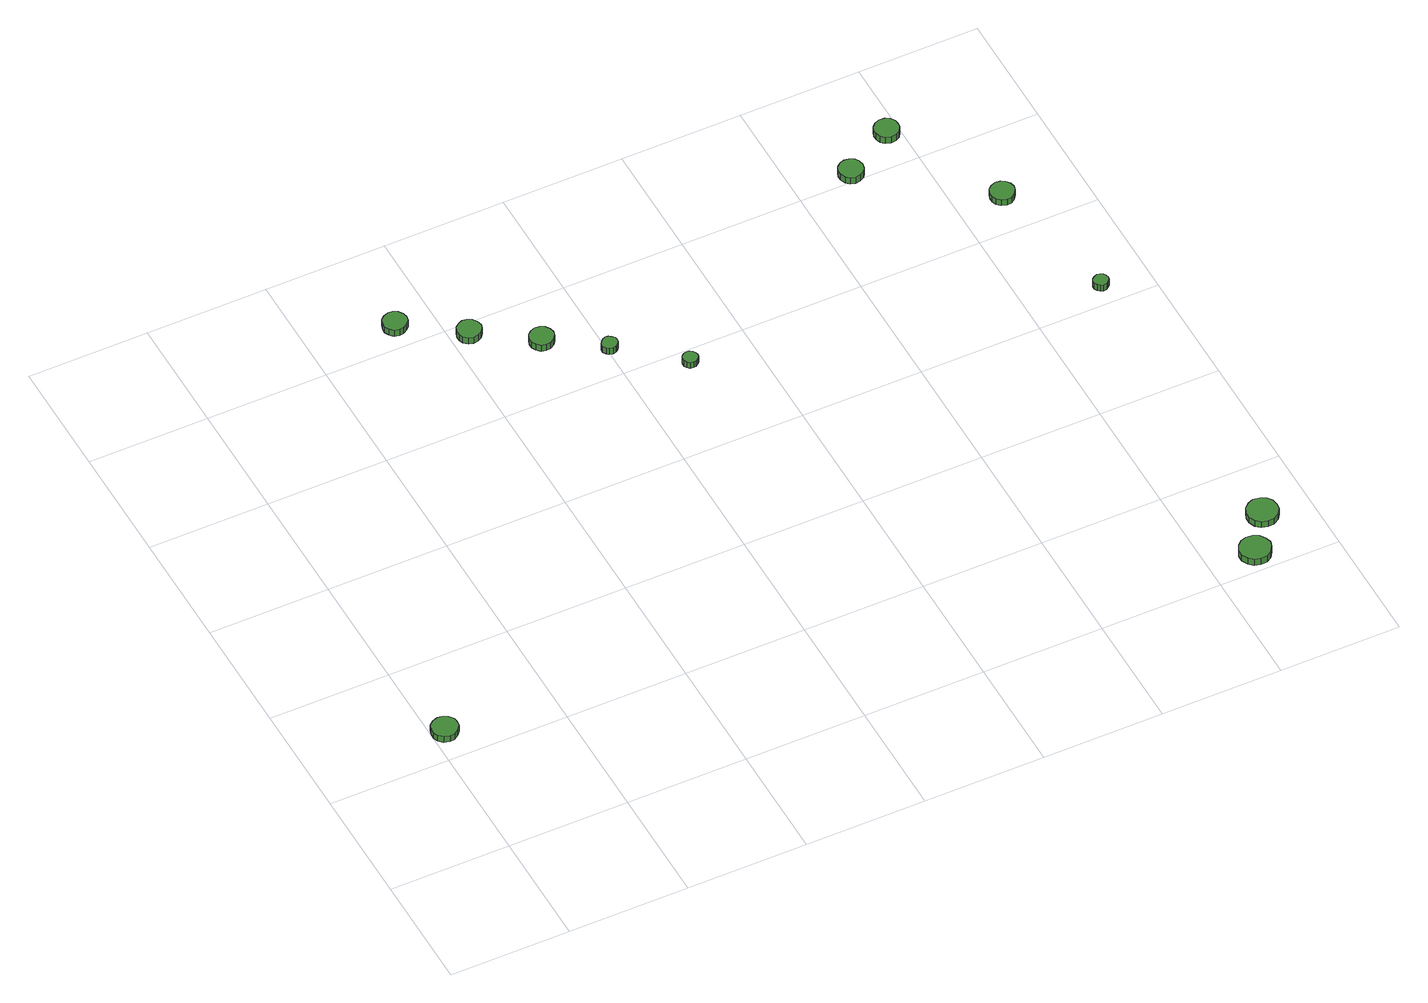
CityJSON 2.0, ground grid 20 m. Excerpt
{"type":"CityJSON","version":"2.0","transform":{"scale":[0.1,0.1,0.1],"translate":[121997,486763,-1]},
"CityObjects":{
"tree1":{"type":"SolitaryVegetationObject","attributes":{"function":"something"},"geometry":[{"type":"MultiSurface","lod":"1","boundaries":[[[0,1,2,3,4,5,6,7,8,9,10,11,12,13,14]],[[15,16,17,18,19,20,21,22,23,24,25,26,27,28,29]],[[0,29,28,1]],[[1,28,27,2]],[[2,27,26,3]],[[3,26,25,4]],[[4,25,24,5]],[[5,24,23,6]],[[6,23,22,7]],[[7,22,21,8]],[[8,21,20,9]],[[9,20,19,10]],[[10,19,18,11]],[[11,18,17,12]],[[12,17,16,13]],[[13,16,15,14]],[[14,15,29,0]]]}]},
"tree2":{"type":"SolitaryVegetationObject","attributes":{"function":"something"},"geometry":[{"type":"MultiSurface","lod":"1","boundaries":[[[30,31,32,33,34,35,36,37,38,39,40,41,42,43,44]],[[45,46,47,48,49,50,51,52,53,54,55,56,57,58,59]],[[30,59,58,31]],[[31,58,57,32]],[[32,57,56,33]],[[33,56,55,34]],[[34,55,54,35]],[[35,54,53,36]],[[36,53,52,37]],[[37,52,51,38]],[[38,51,50,39]],[[39,50,49,40]],[[40,49,48,41]],[[41,48,47,42]],[[42,47,46,43]],[[43,46,45,44]],[[44,45,59,30]]]}]},
"tree3":{"type":"SolitaryVegetationObject","attributes":{"function":"something"},"geometry":[{"type":"MultiSurface","lod":"1","boundaries":[[[60,61,62,63,64,65,66,67,68,69,70,71,72,73,74]],[[75,76,77,78,79,80,81,82,83,84,85,86,87,88,89]],[[60,89,88,61]],[[61,88,87,62]],[[62,87,86,63]],[[63,86,85,64]],[[64,85,84,65]],[[65,84,83,66]],[[66,83,82,67]],[[67,82,81,68]],[[68,81,80,69]],[[69,80,79,70]],[[70,79,78,71]],[[71,78,77,72]],[[72,77,76,73]],[[73,76,75,74]],[[74,75,89,60]]]}]},
"tree4":{"type":"SolitaryVegetationObject","attributes":{"function":"something"},"geometry":[{"type":"MultiSurface","lod":"1","boundaries":[[[90,91,92,93,94,95,96,97,98,99,100,101,102,103,104]],[[105,106,107,108,109,110,111,112,113,114,115,116,117,118,119]],[[90,119,118,91]],[[91,118,117,92]],[[92,117,116,93]],[[93,116,115,94]],[[94,115,114,95]],[[95,114,113,96]],[[96,113,112,97]],[[97,112,111,98]],[[98,111,110,99]],[[99,110,109,100]],[[100,109,108,101]],[[101,108,107,102]],[[102,107,106,103]],[[103,106,105,104]],[[104,105,119,90]]]}]},
"tree5":{"type":"SolitaryVegetationObject","attributes":{"function":"something"},"geometry":[{"type":"MultiSurface","lod":"1","boundaries":[[[120,121,122,123,124,125,126,127,128,129,130,131,132,133,134]],[[135,136,137,138,139,140,141,142,143,144,145,146,147,148,149]],[[120,149,148,121]],[[121,148,147,122]],[[122,147,146,123]],[[123,146,145,124]],[[124,145,144,125]],[[125,144,143,126]],[[126,143,142,127]],[[127,142,141,128]],[[128,141,140,129]],[[129,140,139,130]],[[130,139,138,131]],[[131,138,137,132]],[[132,137,136,133]],[[133,136,135,134]],[[134,135,149,120]]]}]},
"tree6":{"type":"SolitaryVegetationObject","attributes":{"function":"something"},"geometry":[{"type":"MultiSurface","lod":"1","boundaries":[[[150,151,152,153,154,155,156,157,158,159,160,161,162,163,164]],[[165,166,167,168,169,170,171,172,173,174,175,176,177,178,179]],[[150,179,178,151]],[[151,178,177,152]],[[152,177,176,153]],[[153,176,175,154]],[[154,175,174,155]],[[155,174,173,156]],[[156,173,172,157]],[[157,172,171,158]],[[158,171,170,159]],[[159,170,169,160]],[[160,169,168,161]],[[161,168,167,162]],[[162,167,166,163]],[[163,166,165,164]],[[164,165,179,150]]]}]},
"tree7":{"type":"SolitaryVegetationObject","attributes":{"function":"something"},"geometry":[{"type":"MultiSurface","lod":"1","boundaries":[[[180,181,182,183,184,185,186,187,188,189,190,191,192,193,194]],[[195,196,197,198,199,200,201,202,203,204,205,206,207,208,209]],[[180,209,208,181]],[[181,208,207,182]],[[182,207,206,183]],[[183,206,205,184]],[[184,205,204,185]],[[185,204,203,186]],[[186,203,202,187]],[[187,202,201,188]],[[188,201,200,189]],[[189,200,199,190]],[[190,199,198,191]],[[191,198,197,192]],[[192,197,196,193]],[[193,196,195,194]],[[194,195,209,180]]]}]},
"tree8":{"type":"SolitaryVegetationObject","attributes":{"function":"something"},"geometry":[{"type":"MultiSurface","lod":"1","boundaries":[[[210,211,212,213,214,215,216,217,218,219,220,221,222,223,224]],[[225,226,227,228,229,230,231,232,233,234,235,236,237,238,239]],[[210,239,238,211]],[[211,238,237,212]],[[212,237,236,213]],[[213,236,235,214]],[[214,235,234,215]],[[215,234,233,216]],[[216,233,232,217]],[[217,232,231,218]],[[218,231,230,219]],[[219,230,229,220]],[[220,229,228,221]],[[221,228,227,222]],[[222,227,226,223]],[[223,226,225,224]],[[224,225,239,210]]]}]},
"tree9":{"type":"SolitaryVegetationObject","attributes":{"function":"something"},"geometry":[{"type":"MultiSurface","lod":"1","boundaries":[[[240,241,242,243,244,245,246,247,248,249,250,251,252,253,254]],[[255,256,257,258,259,260,261,262,263,264,265,266,267,268,269]],[[240,269,268,241]],[[241,268,267,242]],[[242,267,266,243]],[[243,266,265,244]],[[244,265,264,245]],[[245,264,263,246]],[[246,263,262,247]],[[247,262,261,248]],[[248,261,260,249]],[[249,260,259,250]],[[250,259,258,251]],[[251,258,257,252]],[[252,257,256,253]],[[253,256,255,254]],[[254,255,269,240]]]}]},
"tree10":{"type":"SolitaryVegetationObject","attributes":{"function":"something"},"geometry":[{"type":"MultiSurface","lod":"1","boundaries":[[[270,271,272,273,274,275,276,277,278,279,280,281,282,283,284]],[[285,286,287,288,289,290,291,292,293,294,295,296,297,298,299]],[[270,299,298,271]],[[271,298,297,272]],[[272,297,296,273]],[[273,296,295,274]],[[274,295,294,275]],[[275,294,293,276]],[[276,293,292,277]],[[277,292,291,278]],[[278,291,290,279]],[[279,290,289,280]],[[280,289,288,281]],[[281,288,287,282]],[[282,287,286,283]],[[283,286,285,284]],[[284,285,299,270]]]}]},
"tree11":{"type":"SolitaryVegetationObject","attributes":{"function":"something"},"geometry":[{"type":"MultiSurface","lod":"1","boundaries":[[[300,301,302,303,304,305,306,307,308,309,310,311,312,313,314]],[[315,316,317,318,319,320,321,322,323,324,325,326,327,328,329]],[[300,329,328,301]],[[301,328,327,302]],[[302,327,326,303]],[[303,326,325,304]],[[304,325,324,305]],[[305,324,323,306]],[[306,323,322,307]],[[307,322,321,308]],[[308,321,320,309]],[[309,320,319,310]],[[310,319,318,311]],[[311,318,317,312]],[[312,317,316,313]],[[313,316,315,314]],[[314,315,329,300]]]}]},
"tree12":{"type":"SolitaryVegetationObject","attributes":{"function":"something"},"geometry":[{"type":"MultiSurface","lod":"1","boundaries":[[[330,331,332,333,334,335,336,337,338,339,340,341,342,343,344]],[[345,346,347,348,349,350,351,352,353,354,355,356,357,358,359]],[[330,359,358,331]],[[331,358,357,332]],[[332,357,356,333]],[[333,356,355,334]],[[334,355,354,335]],[[335,354,353,336]],[[336,353,352,337]],[[337,352,351,338]],[[338,351,350,339]],[[339,350,349,340]],[[340,349,348,341]],[[341,348,347,342]],[[342,347,346,343]],[[343,346,345,344]],[[344,345,359,330]]]}]}
},
"vertices":[
[43,256,19],[42,264,19],[36,272,19],[28,276,19],[20,277,19],[11,274,19],[4,268,19],[1,260,19],[1,251,19],[4,243,19],[11,237,19],[20,234,19],[28,235,19],[36,240,19],[42,247,19],[42,247,7],[36,240,7],[28,235,7],[20,234,7],[11,237,7],[4,243,7],[1,251,7],[1,260,7],[4,268,7],[11,274,7],[20,277,7],[28,276,7],[36,272,7],[42,264,7],[43,256,7],
[352,1031,33],[350,1039,33],[345,1046,33],[338,1050,33],[330,1051,33],[322,1048,33],[316,1043,33],[313,1035,33],[313,1027,33],[316,1020,33],[322,1014,33],[330,1012,33],[338,1013,33],[345,1017,33],[350,1023,33],[350,1023,20],[345,1017,20],[338,1013,20],[330,1012,20],[322,1014,20],[316,1020,20],[313,1027,20],[313,1035,20],[316,1043,20],[322,1048,20],[330,1051,20],[338,1050,20],[345,1046,20],[350,1039,20],[352,1031,20],
[444,966,33],[442,974,33],[437,981,33],[430,985,33],[422,986,33],[415,983,33],[408,978,33],[405,970,33],[405,962,33],[408,955,33],[415,949,33],[422,947,33],[430,948,33],[437,952,33],[442,958,33],[442,958,20],[437,952,20],[430,948,20],[422,947,20],[415,949,20],[408,955,20],[405,962,20],[405,970,20],[408,978,20],[415,983,20],[422,986,20],[430,985,20],[437,981,20],[442,974,20],[444,966,20],
[535,904,32],[533,912,32],[528,919,32],[521,923,32],[513,924,32],[505,921,32],[499,916,32],[496,908,32],[496,900,32],[499,893,32],[505,887,32],[513,885,32],[521,886,32],[528,890,32],[533,896,32],[533,896,19],[528,890,19],[521,886,19],[513,885,19],[505,887,19],[499,893,19],[496,900,19],[496,908,19],[499,916,19],[505,921,19],[513,924,19],[521,923,19],[528,919,19],[533,912,19],[535,904,19],
[613,846,32],[612,851,32],[608,855,32],[604,858,32],[599,859,32],[594,857,32],[590,853,32],[587,849,32],[587,843,32],[590,838,32],[594,835,32],[599,833,32],[604,834,32],[608,836,32],[612,841,32],[612,841,19],[608,836,19],[604,834,19],[599,833,19],[594,835,19],[590,838,19],[587,843,19],[587,849,19],[590,853,19],[594,857,19],[599,859,19],[604,858,19],[608,855,19],[612,851,19],[613,846,19],
[706,763,33],[705,768,33],[702,772,33],[698,775,33],[693,775,33],[688,774,33],[684,770,33],[682,766,33],[682,760,33],[684,756,33],[688,752,33],[693,751,33],[698,751,33],[702,754,33],[705,758,33],[705,758,21],[702,754,21],[698,751,21],[693,751,21],[688,752,21],[684,756,21],[682,760,21],[682,766,21],[684,770,21],[688,774,21],[693,775,21],[698,775,21],[702,772,21],[705,768,21],[706,763,21],
[1298,27,30],[1295,37,30],[1289,46,30],[1280,51,30],[1269,52,30],[1259,49,30],[1252,42,30],[1247,32,30],[1247,22,30],[1252,12,30],[1259,5,30],[1269,2,30],[1280,3,30],[1289,8,30],[1295,17,30],[1295,17,17],[1289,8,17],[1280,3,17],[1269,2,17],[1259,5,17],[1252,12,17],[1247,22,17],[1247,32,17],[1252,42,17],[1259,49,17],[1269,52,17],[1280,51,17],[1289,46,17],[1295,37,17],[1298,27,17],
[1342,91,31],[1340,102,31],[1334,110,31],[1325,115,31],[1314,117,31],[1304,113,31],[1296,106,31],[1292,96,31],[1292,86,31],[1296,76,31],[1304,69,31],[1314,66,31],[1325,67,31],[1334,72,31],[1340,81,31],[1340,81,19],[1334,72,19],[1325,67,19],[1314,66,19],[1304,69,19],[1296,76,19],[1292,86,19],[1292,96,19],[1296,106,19],[1304,113,19],[1314,117,19],[1325,115,19],[1334,110,19],[1340,102,19],[1342,91,19],
[1107,1004,33],[1105,1012,33],[1101,1019,33],[1093,1023,33],[1085,1024,33],[1077,1021,33],[1071,1016,33],[1068,1008,33],[1068,1000,33],[1071,992,33],[1077,987,33],[1085,984,33],[1093,985,33],[1101,989,33],[1105,996,33],[1105,996,20],[1101,989,20],[1093,985,20],[1085,984,20],[1077,987,20],[1071,992,20],[1068,1000,20],[1068,1008,20],[1071,1016,20],[1077,1021,20],[1085,1024,20],[1093,1023,20],[1101,1019,20],[1105,1012,20],[1107,1004,20],
[1193,1056,32],[1192,1064,32],[1187,1071,32],[1180,1075,32],[1171,1076,32],[1163,1073,32],[1157,1067,32],[1154,1060,32],[1154,1052,32],[1157,1044,32],[1163,1039,32],[1171,1036,32],[1180,1037,32],[1187,1041,32],[1192,1048,32],[1192,1048,19],[1187,1041,19],[1180,1037,19],[1171,1036,19],[1163,1039,19],[1157,1044,19],[1154,1052,19],[1154,1060,19],[1157,1067,19],[1163,1073,19],[1171,1076,19],[1180,1075,19],[1187,1071,19],[1192,1064,19],[1193,1056,19],
[1327,623,38],[1326,628,38],[1323,632,38],[1319,634,38],[1314,635,38],[1309,633,38],[1305,630,38],[1303,626,38],[1303,621,38],[1305,616,38],[1309,613,38],[1314,611,38],[1319,612,38],[1323,614,38],[1326,618,38],[1326,618,25],[1323,614,25],[1319,612,25],[1314,611,25],[1309,613,25],[1305,616,25],[1303,621,25],[1303,626,25],[1305,630,25],[1309,633,25],[1314,635,25],[1319,634,25],[1323,632,25],[1326,628,25],[1327,623,25],
[1288,858,35],[1286,866,35],[1281,873,35],[1274,877,35],[1266,878,35],[1258,875,35],[1252,870,35],[1249,862,35],[1249,854,35],[1252,846,35],[1258,841,35],[1266,838,35],[1274,839,35],[1281,843,35],[1286,850,35],[1286,850,23],[1281,843,23],[1274,839,23],[1266,838,23],[1258,841,23],[1252,846,23],[1249,854,23],[1249,862,23],[1252,870,23],[1258,875,23],[1266,878,23],[1274,877,23],[1281,873,23],[1286,866,23],[1288,858,23]
]}
